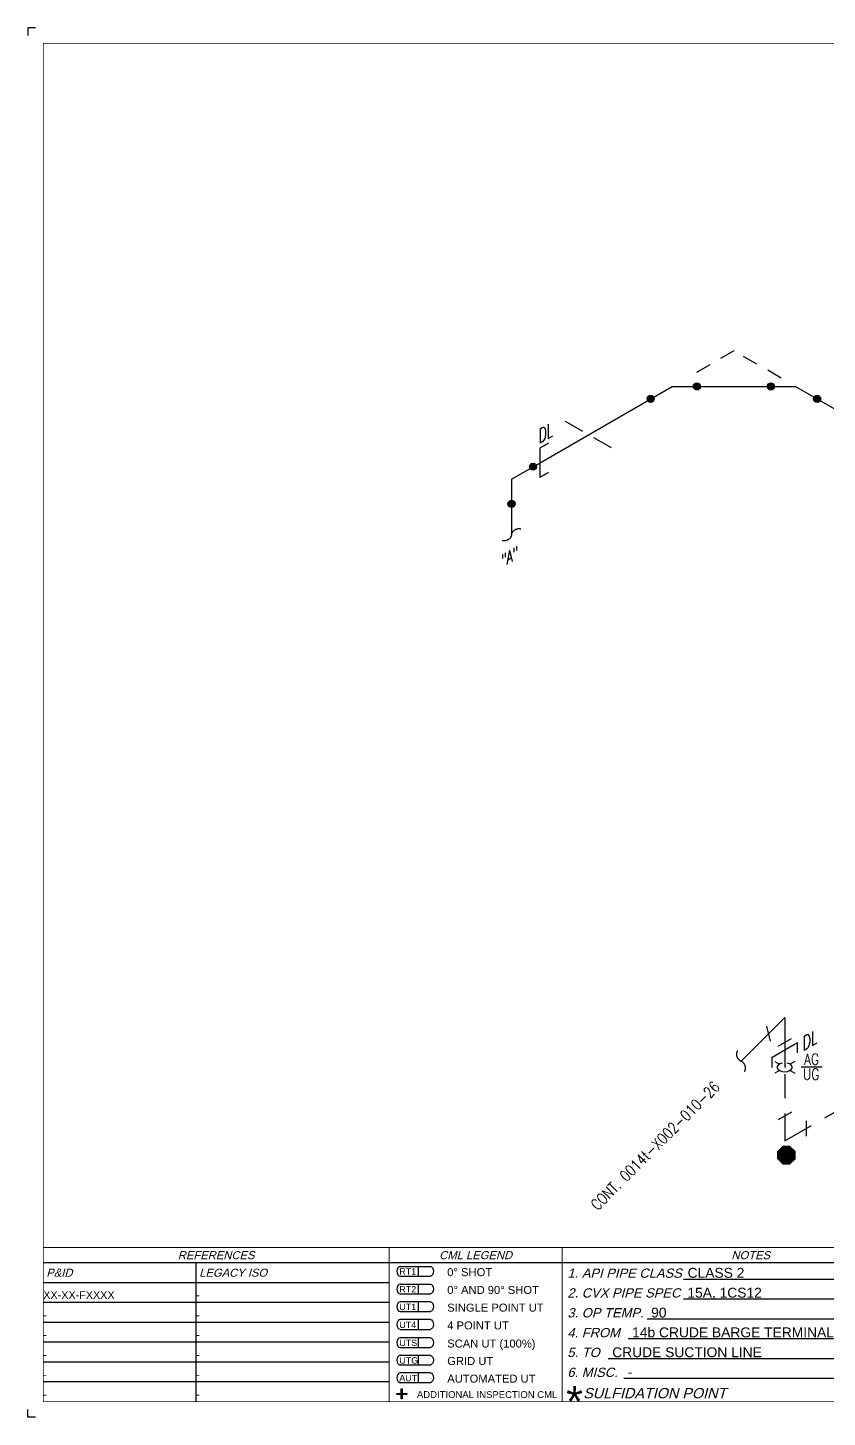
# Model space of a CAD drawing. Header units: inches. Extents: x 0.1 to 17.4, y 0.1 to 11.4.
# Drawn here: x 0.12 to 6.59, y 0.12 to 11.37 of the extents above; entities that cross this region are included whole.
import ezdxf
from ezdxf.enums import TextEntityAlignment as Align

# ---------------------------------------------------------------- set-up
doc = ezdxf.new("R2010")
doc.units = ezdxf.units.IN
doc.header["$MEASUREMENT"] = 0
doc.linetypes.add('HIDDEN', pattern=[0.375, 0.25, -0.125])
doc.linetypes.add('HIDDEN2', pattern=[0.1875, 0.125, -0.0625])
for name, color, linetype in [('BORDER', 3, 'Continuous'), ('BORDERTEXT', 7, 'Continuous'), ('Continuation', 7, 'Continuous'), ('DL', 20, 'Continuous'), ('FITTINGS', 4, 'Continuous'), ('PART_PCML', 7, 'Continuous'), ('PIPE-ANNO', 150, 'HIDDEN2'), ('TEXT', 7, 'Continuous'), ('UNAS.PIPE', 251, 'Continuous'), ('WELD POINTS', 41, 'Continuous')]:
    doc.layers.add(name, color=color, linetype=linetype)
doc.layers.add('PIPE', color=7, linetype='Continuous', lineweight=30)
doc.styles.add('FEASStandard', font='arial.ttf')
doc.styles.add('ISO30', font='simplex.shx', dxfattribs={"width": 0.85, "oblique": 30, "height": 0.075})
doc.styles.add('PART_Standard', font='romans', dxfattribs={"width": 0.8, "height": 0.09})
doc.styles.add('Richmond', font='arial.ttf')
doc.styles.add('SIMPLEX', font='ROMANS')
doc.dimstyles.new('Richmond', dxfattribs={"dimtxt": 0.18, "dimasz": 0.18, "dimexe": 0.18, "dimexo": 0.0625, "dimgap": 0.09, "dimtad": 0, "dimtih": 1, "dimtoh": 1, "dimdec": 4, "dimzin": 0, "dimdsep": 46, "dimtxsty": 'Richmond', "dimcen": 0.09, "dimadec": 0, "dimazin": 0, "dimtfac": 1, "dimtdec": 4, "dimtofl": 0, "dimtmove": 0, "dimatfit": 3, "dimfxl": 1, "dimtolj": 1, "dimtzin": 0, "dimarcsym": 0})

# ---------------------------------------------------------------- blocks, each defined once
blk = doc.blocks.new('Border')
h = blk.add_hatch(color=256)
h.dxf.hatch_style = 1
h.paths.add_polyline_path([(3.147, 0.317), (3.11, 0.317), (3.11, 0.31), (3.147, 0.31), (3.147, 0.273), (3.154, 0.273), (3.154, 0.31), (3.191, 0.31), (3.191, 0.317), (3.154, 0.317), (3.154, 0.354), (3.147, 0.354)])
blk.add_line((5.432, 1.244), (7.435, 1.244))
for points in [[(5.43, 1.083), (7.435, 1.083)], [(5.136, 0.922), (7.435, 0.922)], [(4.982, 0.762), (7.435, 0.762)], [(4.822, 0.601), (7.435, 0.601)], [(3.147, 0.317), (3.147, 0.354), (3.154, 0.354), (3.154, 0.317)], [(4.947, 0.44), (7.435, 0.44)], [(3.147, 0.31), (3.11, 0.31), (3.11, 0.317), (3.147, 0.317)], [(3.154, 0.31), (3.154, 0.273), (3.147, 0.273), (3.147, 0.31)], [(3.154, 0.317), (3.191, 0.317), (3.191, 0.31), (3.154, 0.31)]]:
    blk.add_lwpolyline(points)
at = {"layer": 'BORDER'}
for p, q in [((7.5, 1.375), (0.25, 1.375)), ((1.487, 0.25), (1.487, 1.375)), ((1.487, 1.214), (0.25, 1.214)), ((3.048, 1.214), (1.487, 1.214)), ((1.487, 1.054), (0.25, 1.054)), ((3.048, 1.054), (1.487, 1.054)), ((1.487, 0.893), (0.25, 0.893)), ((3.048, 0.893), (1.487, 0.893)), ((1.487, 0.732), (0.25, 0.732)), ((3.048, 0.732), (1.487, 0.732)), ((1.487, 0.571), (0.25, 0.571)), ((3.048, 0.571), (1.487, 0.571)), ((1.487, 0.411), (0.25, 0.411)), ((3.048, 0.411), (1.487, 0.411))]:
    blk.add_line(p, q, dxfattribs=at)
at = {"layer": 'BORDER', "const_width": 0.005}
blk.add_lwpolyline([(0.25, 0.25), (17.25, 0.25), (17.25, 11.25), (0.25, 11.25)], close=True, dxfattribs=at)
at = {"layer": 'BORDER', "const_width": 0.00833}
for points in [[(17.25, 1.5), (0.25, 1.5)], [(3.048, 0.25), (3.048, 1.5)], [(4.45, 0.25), (4.45, 1.5)]]:
    blk.add_lwpolyline(points, dxfattribs=at)
at = {"layer": 'BORDERTEXT', "color": 7, "linetype": 'Continuous'}
for p, q in [((3.137, 1.346), (3.383, 1.346)), ((3.137, 1.267), (3.383, 1.267)), ((3.137, 1.202), (3.383, 1.202)), ((3.137, 1.123), (3.383, 1.123))]:
    blk.add_line(p, q, dxfattribs=at)
at = {"layer": 'BORDERTEXT'}
for p, q in [((3.283, 1.346), (3.283, 1.267)), ((3.283, 1.202), (3.283, 1.123)), ((3.283, 1.059), (3.283, 0.98)), ((3.283, 1.059), (3.283, 0.98)), ((3.283, 0.915), (3.283, 0.836)), ((3.283, 0.915), (3.283, 0.836)), ((3.283, 0.768), (3.283, 0.689)), ((3.283, 0.768), (3.283, 0.689)), ((3.283, 0.626), (3.283, 0.548)), ((3.283, 0.626), (3.283, 0.548)), ((3.283, 0.483), (3.283, 0.405)), ((3.283, 0.483), (3.283, 0.405))]:
    blk.add_line(p, q, dxfattribs=at)
at = {"layer": 'BORDERTEXT', "color": 7}
for p, q in [((3.383, 1.059), (3.137, 1.059)), ((3.137, 0.98), (3.383, 0.98)), ((3.383, 0.915), (3.137, 0.915)), ((3.137, 0.836), (3.383, 0.836)), ((3.383, 0.768), (3.137, 0.768)), ((3.137, 0.689), (3.383, 0.689)), ((3.383, 0.626), (3.137, 0.626)), ((3.137, 0.548), (3.383, 0.548)), ((3.383, 0.483), (3.137, 0.483)), ((3.137, 0.405), (3.383, 0.405))]:
    blk.add_line(p, q, dxfattribs=at)
at = {"layer": 'BORDERTEXT'}
for centre in [(3.137, 1.307), (3.137, 1.163), (3.137, 1.02), (3.137, 0.876), (3.137, 0.729), (3.137, 0.587), (3.137, 0.444)]:
    blk.add_ellipse(centre, major_axis=(0, -0.0394), ratio=0.624439, start_param=3.141593, end_param=6.283185, dxfattribs=at)
at = {"layer": 'BORDERTEXT', "extrusion": (0, 0, -1)}
for centre in [(3.383, 1.307), (3.383, 1.163), (3.383, 1.02), (3.383, 0.876), (3.383, 0.729), (3.383, 0.587), (3.383, 0.444)]:
    blk.add_ellipse(centre, major_axis=(0, -0.0394), ratio=0.624439, start_param=3.141593, end_param=6.283185, dxfattribs=at)
at = {"layer": 'BORDERTEXT', "style": 'FEASStandard', "oblique": 15}
for s, p in [('REFERENCES', (1.649, 1.437)), ('CML LEGEND', (3.749, 1.437)), ('NOTES', (5.975, 1.437))]:
    blk.add_text(s, height=0.065, dxfattribs=at).set_placement(p, align=Align.MIDDLE)
for s, p in [('P&ID', (0.275, 1.295)), ('LEGACY ISO', (1.512, 1.295))]:
    blk.add_text(s, height=0.065, dxfattribs=at).set_placement(p, align=Align.MIDDLE_LEFT)
at = {"layer": 'BORDERTEXT', "style": 'FEASStandard'}
for s, height, p in [('RT1', 0.0518, (3.131, 1.279)), ('0%%D SHOT', 0.0648, (3.519, 1.267)), ('RT2', 0.0518, (3.131, 1.135)), ('0%%D AND 90%%D SHOT', 0.0648, (3.519, 1.123)), ('UT1', 0.0518, (3.131, 0.992)), ('SINGLE POINT UT', 0.0648, (3.519, 0.98)), ('4 POINT UT', 0.0648, (3.519, 0.836)), ('UT4', 0.0518, (3.131, 0.847)), ('UTS', 0.0518, (3.131, 0.701)), ('SCAN UT (100%%%)', 0.0648, (3.519, 0.689)), ('UTG', 0.0518, (3.131, 0.559)), ('GRID UT', 0.0648, (3.519, 0.548)), ('AUT', 0.0518, (3.131, 0.416)), ('AUTOMATED UT', 0.0648, (3.519, 0.405)), ('ADDITIONAL INSPECTION CML', 0.055, (3.274, 0.281))]:
    blk.add_text(s, height=height, dxfattribs=at).set_placement(p)
at = {"layer": 'BORDERTEXT', "style": 'FEASStandard', "oblique": 15}
for s, height, p in [('1. API PIPE CLASS', 0.075, (4.491, 1.254)), ('2. CVX PIPE SPEC', 0.075, (4.491, 1.094)), ('3. OP TEMP.', 0.075, (4.491, 0.933)), ('4. FROM ', 0.075, (4.491, 0.772)), ('5. TO ', 0.075, (4.491, 0.612)), ('6. MISC. ', 0.075, (4.491, 0.451)), ('SULFIDATION POINT', 0.08333, (4.619, 0.278))]:
    blk.add_text(s, height=height, dxfattribs=at).set_placement(p)
at = {"layer": 'BORDERTEXT', "insert": (4.481, 0.378), "char_height": 0.25, "attachment_point": 1, "style": 'FEASStandard'}
blk.add_mtext('*', dxfattribs=at)
blk = doc.blocks.new('BORDER TEXT')
at = {"layer": 'BORDERTEXT'}
for tag, p, height, style in [('API_PIPE_CLASS', (5.464, 1.254), 0.08, 'Richmond'), ('MATERIAL1', (12.263, 1.211), 0.08, 'Richmond'), ('P&ID_#1', (0.25, 1.083), 0.0625, 'FEASStandard'), ('LINE_#1', (1.487, 1.083), 0.0625, 'FEASStandard'), ('CVX_PIPE_SPEC', (5.462, 1.093), 0.08, 'Richmond'), ('OP_TEMP', (5.169, 0.932), 0.08, 'Richmond'), ('MATERIAL2', (12.263, 1.04), 0.08, 'Richmond'), ('P&ID_#2', (0.25, 0.922), 0.0625, 'FEASStandard'), ('LINE_#2', (1.487, 0.922), 0.0625, 'FEASStandard'), ('MATERIAL3', (12.263, 0.868), 0.08, 'Richmond'), ('P&ID_#3', (0.25, 0.762), 0.0625, 'FEASStandard'), ('LINE_#3', (1.487, 0.762), 0.0625, 'FEASStandard'), ('FROM', (5.015, 0.772), 0.08, 'Richmond'), ('TO', (4.854, 0.611), 0.08, 'Richmond'), ('MATERIAL4', (12.263, 0.696), 0.08, 'Richmond'), ('P&ID_#4', (0.25, 0.601), 0.0625, 'FEASStandard'), ('LINE_#4', (1.487, 0.601), 0.0625, 'FEASStandard'), ('MATERIAL5', (12.263, 0.525), 0.08, 'Richmond'), ('P&ID_#5', (0.25, 0.44), 0.0625, 'FEASStandard'), ('LINE_#5', (1.487, 0.44), 0.0625, 'FEASStandard'), ('MISC', (4.979, 0.451), 0.08, 'Richmond'), ('INSULATION', (12.928, 0.414), 0.0625, 'FEASStandard'), ('P&ID_#6', (0.25, 0.28), 0.0625, 'FEASStandard'), ('LINE_#6', (1.487, 0.28), 0.0625, 'FEASStandard'), ('PWHT', (12.928, 0.281), 0.0625, 'FEASStandard')]:
    blk.add_attdef(tag, p, '', height=height, dxfattribs=dict(at, style=style))
at = {"layer": 'BORDERTEXT', "style": 'FEASStandard'}
for tag, p in [('DR.BY', (11.075, 0.562)), ('DR.BY_DATE', (11.95, 0.562)), ('CHK_BY', (11.075, 0.354)), ('CHK._BY_DATE', (11.95, 0.354))]:
    blk.add_attdef(tag, text='', height=0.1, dxfattribs=at).set_placement(p, align=Align.MIDDLE_CENTER)
at = {"layer": 'BORDERTEXT', "style": 'PART_Standard', "width": 0.8}
for tag, p in [('PLANT_NUMBER', (13.938, 0.384)), ('SYSTEM_NUMBER', (14.812, 0.384)), ('CIRCUIT_NUMBER', (15.688, 0.384)), ('SHEET_NUMBER', (16.5, 0.384)), ('REVISION', (17.062, 0.384))]:
    blk.add_attdef(tag, text='', height=0.15, dxfattribs=at).set_placement(p, align=Align.MIDDLE_CENTER)
blk = doc.blocks.new('1_BREAK-PIPE_PIPE_00')
at = {"color": 0, "linetype": 'ByBlock', "lineweight": -2}
for centre, major_axis in [((0.03, -0.092), (0, 0.101)), ((-0.03, 0.092), (0, -0.101))]:
    blk.add_ellipse(centre, major_axis=major_axis, ratio=0.711978, start_param=0.427466, end_param=3.141593, dxfattribs=at)
blk = doc.blocks.new('1_Tilde_00')
at = {"layer": 'PIPE-ANNO', "xscale": -0.5000000000000001, "yscale": 0.5, "zscale": 0.5}
blk.add_blockref('1_BREAK-PIPE_PIPE_00', (0, 0), dxfattribs=at)
blk = doc.blocks.new('1_Cont_30')
at = {"layer": 'Continuation', "style": 'PART_Standard', "oblique": 30, "width": 0.8}
blk.add_attdef('CONT', (0, 0), '', height=0.09, rotation=30, dxfattribs=at)
blk = doc.blocks.new('4_SUPPORT_I-BEAM_30')
at = {"color": 0, "linetype": 'ByBlock', "lineweight": -2}
for p, q in [((-0.044, 0.025), (-0.186, 0.107)), ((0.186, -0.107), (0.044, -0.025))]:
    blk.add_line(p, q, dxfattribs=at)
blk = doc.blocks.new('2_ELBOW_THREAD_330')
at = {"color": 0, "linetype": 'ByBlock', "lineweight": -2}
for p, q in [((0.174, -0.163), (0.174, -0.038)), ((0.054, -0.232), (-0.054, -0.17))]:
    blk.add_line(p, q, dxfattribs=at)
blk = doc.blocks.new('1_Cont_0')
at = {"layer": 'Continuation', "style": 'PART_Standard', "width": 0.8}
blk.add_attdef('CONT', (0, 0), '', height=0.09, dxfattribs=at)
blk = doc.blocks.new('AG UG SYMBOL')
blk.add_wipeout([(0, 0), (-0.032, -0.055), (0.032, -0.055)]).dxf.layer = 'FITTINGS'
at = {"layer": 'FITTINGS', "linetype": 'ByBlock', "lineweight": -2}
for p, q in [((-0.081, 0.047), (-0.043, 0.025)), ((0.081, 0.047), (0.043, 0.025)), ((-0.043, -0.025), (-0.081, -0.047)), ((0.043, -0.025), (0.081, -0.047))]:
    blk.add_line(p, q, dxfattribs=at)
at = {"layer": 'FITTINGS'}
blk.add_ellipse((0, 0), major_axis=(-0.0612, 0), ratio=0.57735, start_param=5.03414, end_param=10.673824, dxfattribs=at)
blk = doc.blocks.new('1_Text_00')
at = {"layer": 'TEXT', "style": 'PART_Standard', "width": 0.8}
blk.add_attdef('TEXT', (-0.062, -0.014), '', height=0.09, dxfattribs=at)
blk = doc.blocks.new('DL_30')
at = {"layer": 'DL', "style": 'ISO30', "oblique": 30, "width": 0.85}
blk.add_text('DL', height=0.1, rotation=30, dxfattribs=at).set_placement((-0.21, 0.037))
blk = doc.blocks.new('PART_PCML')
blk.add_hatch(color=0).paths.add_polyline_path([(-0.07, -0.029), (-0.029, -0.07), (0.029, -0.07), (0.07, -0.029), (0.07, 0.029), (0.029, 0.07), (-0.029, 0.07), (-0.07, 0.029)])
at = {"color": 7, "const_width": 0.009}
blk.add_lwpolyline([(-0.07, 0.029), (-0.029, 0.07), (0.029, 0.07), (0.07, 0.029), (0.07, -0.029), (0.029, -0.07), (-0.029, -0.07), (-0.07, -0.029), (-0.07, 0.029), (-0.029, 0.07)], dxfattribs=at)
at = {"color": 18, "true_color": 0x000000}
blk.add_lwpolyline([(-0.029, 0.07), (-0.07, 0.029), (-0.07, -0.029), (-0.029, -0.07), (0.029, -0.07), (0.07, -0.029), (0.07, 0.029), (0.029, 0.07)], close=True, dxfattribs=at)
at = {"color": 7, "true_color": 0xffffff, "style": 'SIMPLEX', "width": 0.8, "flags": 1}
for tag, p in [('CIRCUIT', (-0.094, 0.089)), ('DM', (-0.053, -0.133)), ('TYPE', (-0.075, -0.204))]:
    blk.add_attdef(tag, p, '', height=0.0586, dxfattribs=at)
at = {"color": 7, "true_color": 0xffffff, "style": 'SIMPLEX', "width": 0.8}
blk.add_attdef('DMDISP', text='', height=0.0586, dxfattribs=at).set_placement((0, 0), align=Align.MIDDLE_CENTER)
blk = doc.blocks.new('*U32')
at = {"color": 20, "linetype": 'ByBlock', "ltscale": 0.7}
blk.add_line((-0.103, -0.122), (0.103, -0.003), dxfattribs=at)
for points in [[(0.103, -0.086), (0.103, -0.003)], [(-0.103, -0.204), (-0.103, -0.122)]]:
    blk.add_leader(points, dimstyle='Richmond', override={"dimasz": 0.04, "dimgap": 0.09, "dimtad": 0}, dxfattribs=at)
blk = doc.blocks.new('*U36')
at = {"color": 20, "linetype": 'ByBlock', "ltscale": 0.7}
blk.add_line((0.054, 0.15), (0.054, -0.087), dxfattribs=at)
for points in [[(0.126, 0.191), (0.054, 0.15)], [(0.126, -0.046), (0.054, -0.087)]]:
    blk.add_leader(points, dimstyle='Richmond', override={"dimasz": 0.04, "dimgap": 0.09, "dimtad": 0}, dxfattribs=at)

msp = doc.modelspace()

# ---------------------------------------------------------------- hatches: boundary and pattern name
at = {"layer": 'UNAS.PIPE'}
h = msp.add_hatch(color=256, dxfattribs=at)
edge = h.paths.add_edge_path()
edge.add_arc((4.213, 7.821), 0.0286, 0, 360)
h = msp.add_hatch(color=256, dxfattribs=at)
edge = h.paths.add_edge_path()
edge.add_arc((4.039, 7.52), 0.0286, 0, 360)
at = {"layer": 'WELD POINTS', "linetype": 'ByBlock', "lineweight": -2}
h = msp.add_hatch(color=256, dxfattribs=at)
edge = h.paths.add_edge_path()
edge.add_arc((5.539, 8.471), 0.0286, 0, 360)
h = msp.add_hatch(color=256, dxfattribs=at)
edge = h.paths.add_edge_path()
edge.add_arc((6.138, 8.471), 0.0286, 0, 360)
h = msp.add_hatch(color=256, dxfattribs=at)
edge = h.paths.add_edge_path()
edge.add_arc((5.165, 8.37), 0.0286, 0, 360)
h = msp.add_hatch(color=256, dxfattribs=at)
edge = h.paths.add_edge_path()
edge.add_arc((6.512, 8.37), 0.0286, 0, 360)

# ---------------------------------------------------------------- linework, layer by layer
for p, q in [((0.125, 11.375), (0.125, 11.312)), ((0.187, 11.375), (0.125, 11.375)), ((0.125, 0.125), (0.125, 0.187)), ((0.187, 0.125), (0.125, 0.125))]:
    msp.add_line(p, q)
at = {"layer": 'PIPE'}
for p, q in [((4.213, 7.821), (5.338, 8.471)), ((5.338, 8.471), (6.338, 8.471)), ((6.338, 8.471), (7.205, 7.971)), ((6.25, 3.161), (6.25, 2.958))]:
    msp.add_line(p, q, dxfattribs=at)
at = {"layer": 'PIPE', "linetype": 'HIDDEN'}
for p, q in [((6.25, 2.362), (8.899, 3.891)), ((6.25, 2.958), (6.25, 2.362))]:
    msp.add_line(p, q, dxfattribs=at)
at = {"layer": 'PIPE-ANNO'}
msp.add_lwpolyline([(6.22, 8.539), (5.838, 8.76), (5.462, 8.542)], dxfattribs=at)
at = {"layer": 'UNAS.PIPE'}
for p, q in [((4.039, 7.721), (4.213, 7.821)), ((4.039, 7.721), (4.039, 7.52)), ((4.039, 7.52), (4.039, 7.27)), ((6.25, 3.362), (5.896, 3.008)), ((6.25, 3.362), (6.25, 3.161))]:
    msp.add_line(p, q, dxfattribs=at)
at = {"layer": 'UNAS.PIPE', "linetype": 'ByBlock', "lineweight": -2}
for p, q in [((6.136, 3.171), (6.104, 3.292)), ((6.196, 3.13), (6.304, 3.192))]:
    msp.add_line(p, q, dxfattribs=at)
at = {"layer": 'UNAS.PIPE'}
for centre in [(4.213, 7.821), (4.039, 7.52)]:
    msp.add_circle(centre, 0.0286, dxfattribs=at)
at = {"layer": 'WELD POINTS', "linetype": 'ByBlock', "lineweight": -2}
for centre in [(5.539, 8.471), (6.138, 8.471), (5.165, 8.37), (6.512, 8.37)]:
    msp.add_circle(centre, 0.0286, dxfattribs=at)

# ---------------------------------------------------------------- block references
for p in [(4.467, 7.968), (6.605, 3.051)]:
    msp.add_blockref('DL_30', p)
for p, rotation in [((4.039, 7.27), 299.9999999999998), ((5.896, 3.008), 194.9999999999991)]:
    msp.add_blockref('1_Tilde_00', p, dxfattribs=dict(rotation=rotation))
msp.add_blockref('1_Cont_30', (3.956, 7.002)).add_auto_attribs({'CONT': '"A"'})
at = {"rotation": 45}
msp.add_blockref('1_Cont_0', (4.735, 1.793), dxfattribs=at).add_auto_attribs({'CONT': 'CONT. 0014t-X002-010-26'})
at = {"layer": 'BORDER'}
msp.add_blockref('Border', (0, 0), dxfattribs=at)
at = {"layer": 'BORDERTEXT'}
ref = msp.add_blockref('BORDER TEXT', (0, 0), dxfattribs=at)
ref.add_attrib('MISC', '-', (4.979, 0.451), dxfattribs={"height": 0.08, "style": 'Richmond'})
ref.add_attrib('TO', 'CRUDE SUCTION LINE', (4.854, 0.611), dxfattribs={"height": 0.08, "style": 'Richmond'})
ref.add_attrib('FROM', '14b CRUDE BARGE TERMINAL, TK-807, TK-830, TK-831', (5.015, 0.772), dxfattribs={"height": 0.08, "style": 'Richmond'})
ref.add_attrib('OP_TEMP', '90', (5.169, 0.932), dxfattribs={"height": 0.08, "style": 'Richmond'})
ref.add_attrib('CVX_PIPE_SPEC', '15A, 1CS12', (5.462, 1.093), dxfattribs={"height": 0.08, "style": 'Richmond'})
ref.add_attrib('API_PIPE_CLASS', 'CLASS 2', (5.464, 1.254), dxfattribs={"height": 0.08, "style": 'Richmond'})
ref.add_attrib('LINE_#6', '-', (1.487, 0.28), dxfattribs={"height": 0.0625, "style": 'FEASStandard'})
ref.add_attrib('LINE_#5', '-', (1.487, 0.44), dxfattribs={"height": 0.0625, "style": 'FEASStandard'})
ref.add_attrib('LINE_#4', '-', (1.487, 0.601), dxfattribs={"height": 0.0625, "style": 'FEASStandard'})
ref.add_attrib('LINE_#3', '-', (1.487, 0.762), dxfattribs={"height": 0.0625, "style": 'FEASStandard'})
ref.add_attrib('LINE_#2', '-', (1.487, 0.922), dxfattribs={"height": 0.0625, "style": 'FEASStandard'})
ref.add_attrib('LINE_#1', '-', (1.487, 1.083), dxfattribs={"height": 0.0625, "style": 'FEASStandard'})
ref.add_attrib('P&ID_#6', '-', (0.25, 0.28), dxfattribs={"height": 0.0625, "style": 'FEASStandard'})
ref.add_attrib('P&ID_#5', '-', (0.25, 0.44), dxfattribs={"height": 0.0625, "style": 'FEASStandard'})
ref.add_attrib('P&ID_#4', '-', (0.25, 0.601), dxfattribs={"height": 0.0625, "style": 'FEASStandard'})
ref.add_attrib('P&ID_#3', '-', (0.25, 0.762), dxfattribs={"height": 0.0625, "style": 'FEASStandard'})
ref.add_attrib('P&ID_#2', '-', (0.25, 0.922), dxfattribs={"height": 0.0625, "style": 'FEASStandard'})
ref.add_attrib('P&ID_#1', 'XX-XX-FXXXX', (0.25, 1.083), dxfattribs={"height": 0.0625, "style": 'FEASStandard'})
at = {"layer": 'DL'}
msp.add_blockref('*U36', (4.213, 7.821), dxfattribs=at)
at = {"layer": 'FITTINGS'}
msp.add_blockref('4_SUPPORT_I-BEAM_30', (4.661, 8.08), dxfattribs=at)
at = {"layer": 'FITTINGS', "rotation": 120}
msp.add_blockref('2_ELBOW_THREAD_330', (6.25, 2.362), dxfattribs=at)
at = {"layer": 'PART_PCML', "color": 13}
msp.add_blockref('PART_PCML', (6.263, 2.247), dxfattribs=at).add_auto_attribs({'DMDISP': '85A'})
at = {"layer": 'TEXT'}
for p, values in [((6.469, 2.992), {'TEXT': 'AG'}), ((6.459, 2.872), {'TEXT': 'UG'})]:
    msp.add_blockref('1_Text_00', p, dxfattribs=at).add_auto_attribs(values)

# ---------------------------------------------------------------- next in the draw order: block references
at = {"layer": 'FITTINGS'}
msp.add_blockref('AG UG SYMBOL', (6.25, 2.958), dxfattribs=at)

# ---------------------------------------------------------------- next in the draw order: linework, layer by layer
at = {"layer": 'TEXT'}
msp.add_line((6.384, 2.962), (6.553, 2.962), dxfattribs=at)

# ---------------------------------------------------------------- next in the draw order: block references
at = {"layer": 'DL'}
msp.add_blockref('*U32', (6.25, 3.161), dxfattribs=at)

doc.saveas('drawing.dxf')
